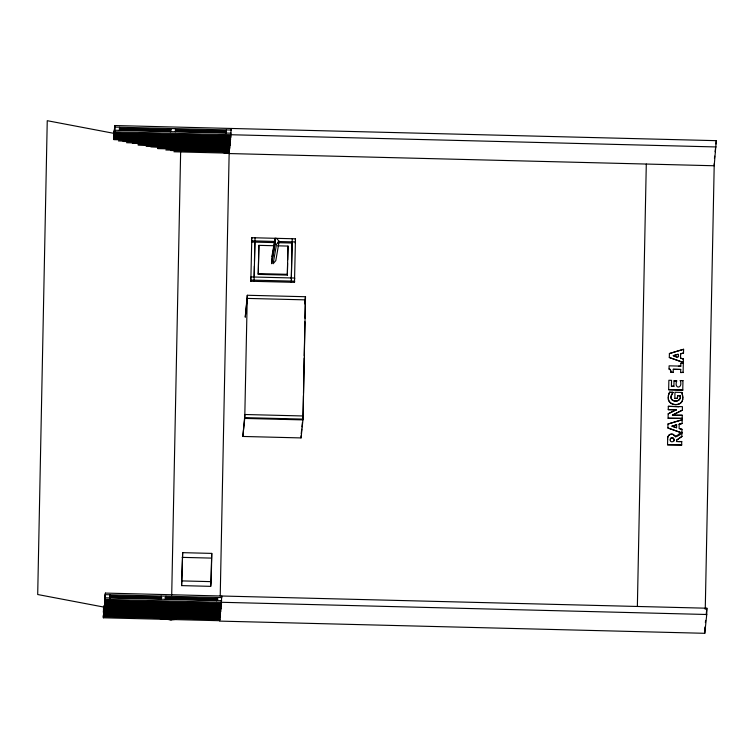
<?xml version="1.0" encoding="UTF-8"?>
<svg xmlns="http://www.w3.org/2000/svg" width="754" height="754" viewBox="0 0 754 754"><rect width="100%" height="100%" fill="white"/><g stroke="black" fill="none" stroke-linecap="round" stroke-linejoin="round"><path stroke-width="1.13" d="M271.694 259.583L271.657 263.702L275.012 244.381L275.069 238.302L276.548 238.387L279.159 241.308L275.804 260.639L273.137 263.73L276.492 244.409L279.159 241.308M219.753 620.712L103.345 617.79L104.09 606.829M103.439 613.077L103.543 606.018M103.345 617.79L103.543 614.651M103.562 611.899L103.76 608.77M219.923 619.147L103.505 616.216L103.703 613.077M103.722 610.335L103.92 607.196M220.083 617.583L103.675 614.651L103.995 610.335M103.892 608.77L103.967 606.81M220.413 614.444L104.005 611.513L104.156 608.77M220.583 612.879L104.165 609.948L104.363 606.81M104.523 605.245L104.335 608.374L220.743 611.306M104.552 602.493L104.749 599.364M113.948 137.69L113.882 139.65L230.29 142.581M220.913 609.741L104.495 606.81L104.693 603.671M104.712 600.929L104.91 597.79M230.338 142.186L113.92 139.254L114.118 136.125M114.137 133.373L114.335 130.244M221.073 608.176L104.665 605.245L104.853 602.107M104.881 599.364L105.079 596.226M230.498 140.621L114.08 137.69L114.278 134.551M114.306 131.809L114.495 128.67M221.242 606.602L104.825 603.671L105.145 599.364M105.042 597.79L105.24 594.661L105.117 595.83M230.667 139.056L114.25 136.125L114.57 131.809M114.467 130.244L114.665 127.106L114.542 128.284M221.572 603.473L105.155 600.542L105.409 593.087L706.875 608.214L706.752 614.491L704.773 633.303L219.716 621.107L221.817 596.018M230.988 135.918L114.58 132.987L114.825 125.532L716.3 140.668L714.198 165.757L229.141 153.552L223.382 152.657M110.159 597.922L110.225 594.783L109.877 598.101M119.584 130.367L119.65 127.228M161.092 599.194L161.158 596.065L160.809 599.383M170.517 131.648L170.583 128.51L170.234 131.827M165.946 599.317L166.003 596.178L165.654 599.505M175.362 131.771L175.428 128.632M171.705 595.198L180.64 151.94M181.61 585.613L182.666 552.663L211.77 553.398L211.205 581.645L210.705 586.348L181.61 585.613L182.666 552.663M210.705 586.348L211.77 553.398M216.869 600.599L216.935 597.46L216.587 600.787M226.294 133.053L226.36 129.914L226.012 133.232M220.225 595.999L229.141 153.552L231.242 128.463M305.002 304.032L305.436 299.866L247.227 298.405L245.248 317.217L247.293 295.266L305.502 296.727L303.033 419.111L301.053 437.923L242.845 436.453L244.89 414.502L303.099 415.972L302.778 419.007M247.293 295.266L244.748 418.423L302.948 419.893L303.438 395.643M250.828 281.251L251.808 237.708L295.464 238.811L294.484 282.345L250.828 281.251L250.95 280.073L294.607 281.176L294.484 282.345M254.155 276.624L254.371 266.03M254.466 261.327L254.871 241.327M255.041 237.793L254.06 281.327M277.529 245.813L288 246.077L287.349 275.106L258.245 274.371L258.895 245.352L274.032 245.729M258.245 274.371L258.895 245.352M287.349 275.106L287.585 263.334M287.66 259.81L288 246.077M291.327 278.735L292.062 242.26M292.232 238.726L291.251 282.269M301.053 437.923L301.1 435.831M303.485 393.296L304.192 358.112M304.239 355.765L304.927 321.76M305.002 318.245L305.417 297.51M637.366 606.499L646.291 164.052M667.544 444.785L681.663 444.945L667.544 444.785L667.676 439.082M667.884 427.97L681.889 432.947L667.884 427.97L667.978 424.021L682.172 419.761L682.087 423.494L679.184 424.276L682.087 423.494M668.082 418.244L682.2 418.395L668.082 418.244L668.185 413.823L676.357 409.667L668.185 413.823M676.329 409.865L668.251 409.658L668.336 406.321L682.436 406.67L682.351 410.176L673.407 414.7M668.657 389.714L682.756 390.072L668.657 389.714L668.864 380.27L671.55 380.336L671.418 386.368L673.906 386.237L671.437 386.171M670.579 370.026L669.034 369.026L669.118 365.831L680.796 366.124L678.44 366.265M669.307 357.49L683.312 362.467L669.307 357.49L669.401 353.551L683.595 349.281L683.501 353.013L680.608 353.796L683.501 353.013M670.259 440.091C669.552 443.182 676.8 441.769 673.614 438.272L672.031 437.574L670.485 438.592M671.117 395.548L672.907 392.278L669.599 392.193L668.346 395.822M670.853 370.845L670.89 372.297L673.199 372.353L673.275 369.272L680.73 369.46L680.645 372.542L683.133 372.41L680.645 372.542M673.888 386.434L674.019 380.855L676.706 380.93C673.652 389.309 683.275 388.951 680.278 380.553L682.964 380.629L682.756 390.072M674.839 398.451L677.497 398.319L674.839 398.451L674.981 392.278L681.918 392.448L682.898 397.848M672.86 426.547L676.555 427.754L676.64 424.766L671.937 426.246M673.379 355.568L678.053 354.286C681.456 361.59 666.659 352.005 677.054 356.981M676.592 440.166L681.842 436.481L676.592 440.166L676.545 441.59L681.739 441.524L681.644 445.143M677.478 398.517L677.554 395.671L680.315 395.737L680.315 396.368M679.213 424.078L679.1 428.574L681.984 429.309L681.814 436.679M680.523 358.093L683.378 359.027L680.523 358.093L680.626 353.598M680.777 366.321L680.853 363.305L683.312 363.371L683.105 372.608M682.181 418.593L682.266 415.256L672.417 415.209M683.312 362.467L683.407 358.829M704.773 633.303L704.896 627.036M705.254 609.383L714.236 163.665M670.231 440.289L670.315 439.111M113.835 135.673L114.005 133.373L47.248 120.697L37.7 594.52L171.205 619.882L175.842 619.402M668.232 397.377L668.364 395.624M667.658 439.28L667.865 437.103M680.231 397.782L680.344 396.604M682.747 399.375L682.917 397.65M113.882 134.551L114.005 133.373M114.174 131.809L113.977 134.947L114.796 127.106L231.214 130.037M114.702 126.71L114.825 125.532M113.92 137.991L114.731 130.244L231.148 133.175M114.58 132.987L114.702 131.809L716.177 146.945M103.468 611.513L103.59 610.335M105.277 594.265L105.409 593.087M104.561 602.408L105.371 594.661L221.789 597.583M103.336 616.612L105.306 597.799L221.723 600.721M104.005 611.513L104.127 610.335L220.536 613.266M104.165 609.948L104.288 608.77L220.705 611.701M105.155 600.542L105.277 599.364L706.752 614.491M251.685 238.886L251.808 237.708M250.893 278.113L251.016 276.935L294.673 278.038L294.55 279.206M242.845 436.453L244.824 417.641L303.033 419.111M295.342 239.989L295.464 238.811M295.276 243.127L295.398 241.949L278.169 241.516M304.946 302.015L305.502 296.727M301.242 433.654L301.713 429.149M301.949 426.896L302.42 422.391M669.401 353.551L683.595 349.281M669.034 369.026L670.004 369.13L670.834 371.034M670.89 372.297L673.199 372.353M668.619 394.587L669.599 392.193M668.336 406.321L678.892 406.783M668.251 409.658L676.357 409.667M673.275 369.272L680.73 369.46M667.978 424.021L682.172 419.761M674.019 380.855L676.706 380.93M672.879 392.787L672.907 392.278M678.053 354.286L673.36 355.765M677.554 395.671L680.315 395.737M680.853 363.305L683.312 363.371M680.278 380.553L682.964 380.629M676.64 424.766L672.87 425.991M676.555 427.754L671.955 426.048M675.838 436.745C689.25 424.615 676.922 442.004 673.115 434.247C671.173 433.607 668.657 434.342 668.091 436.491M681.918 392.448L682.832 396.434M682.351 410.176L672.436 415.011M682.266 415.256L674.604 415.256M681.984 429.309L680.051 428.885M681.739 441.524L678.609 441.646M714.443 158.368L714.669 156.163M715.141 151.733L715.489 148.415M715.951 143.986L716.3 140.668M705.367 622.606L705.593 620.391M706.178 614.859L706.875 608.214M271.911 256.548L275.069 238.358M271.892 258.452L275.05 240.262M271.676 261.808L275.031 242.477M670.871 396.972L672.898 392.589M103.43 611.899L104.457 607.206L220.865 610.127M679.985 398.659L680.249 397.584M670.287 439.299L670.504 438.394M682.766 399.177C681.729 407.669 666.951 405.812 668.251 397.179M667.846 437.301L668.11 436.302M679.608 399.413L680.004 398.461M682.379 400.534C679.948 406.679 669.043 405.511 668.346 398.753M679.627 399.215C677.601 402.806 670.325 401.345 670.89 396.774M668.487 435.755C670.297 433.145 674.717 434.134 675.82 436.943M679.1 399.865C676.63 401.92 671.522 401.222 670.947 397.622M670.749 438.206L672.973 437.961L674.029 440.543M275.012 244.381L276.492 244.409M119.377 128.397L171.12 129.697M175.823 129.82L226.388 131.092M119.339 128.793L171.073 130.093M175.776 130.206L226.341 131.479M119.217 129.971L170.951 131.271M175.654 131.385L226.219 132.657M230.95 136.304L114.542 133.383L114.41 134.551L230.828 137.482M114.372 134.947L230.79 137.878M114.212 136.512L230.62 139.443M114.043 138.086L230.46 141.007M118.463 140.941L230.168 143.76M123.119 141.46L230.13 144.146M126.521 142.723L230.008 145.324M132.365 143.26L229.961 145.71M138.123 144.579L229.838 146.889M138.076 144.975L229.8 147.284M146.182 146.361L229.678 148.463M150.847 146.87L229.631 148.849M157.784 148.218L229.508 150.027M157.737 148.613L229.47 150.414M165.842 149.999L229.348 151.592M170.508 150.508L229.301 151.988M173.91 151.771L229.178 153.166M274.72 241.431L251.742 240.846L251.619 242.025L274.597 242.599M278.047 242.694L291.826 243.033M258.33 273.589L287.434 274.324M669.58 392.391L672.888 392.476M182.176 557.366L211.28 558.101M182.1 580.91L211.205 581.645M109.952 595.952L161.695 597.253M165.22 597.338L216.963 598.648M109.914 596.348L161.648 597.649M165.183 597.734L218.095 599.062M109.792 597.517L161.526 598.817M165.06 598.912L216.794 600.212M221.525 603.86L105.117 600.929L104.995 602.107L221.403 605.038M104.947 602.503L221.365 605.424M104.787 604.067L221.195 606.998M104.618 605.632L221.035 608.563M220.375 614.83L103.958 611.909L103.835 613.087L220.253 616.009M103.798 613.473L220.206 616.404M103.628 615.038L220.045 617.969M103.468 616.612L219.876 619.534M159.518 618.506L171.205 619.882M680.344 396.17L680.315 396.793"/></g></svg>
